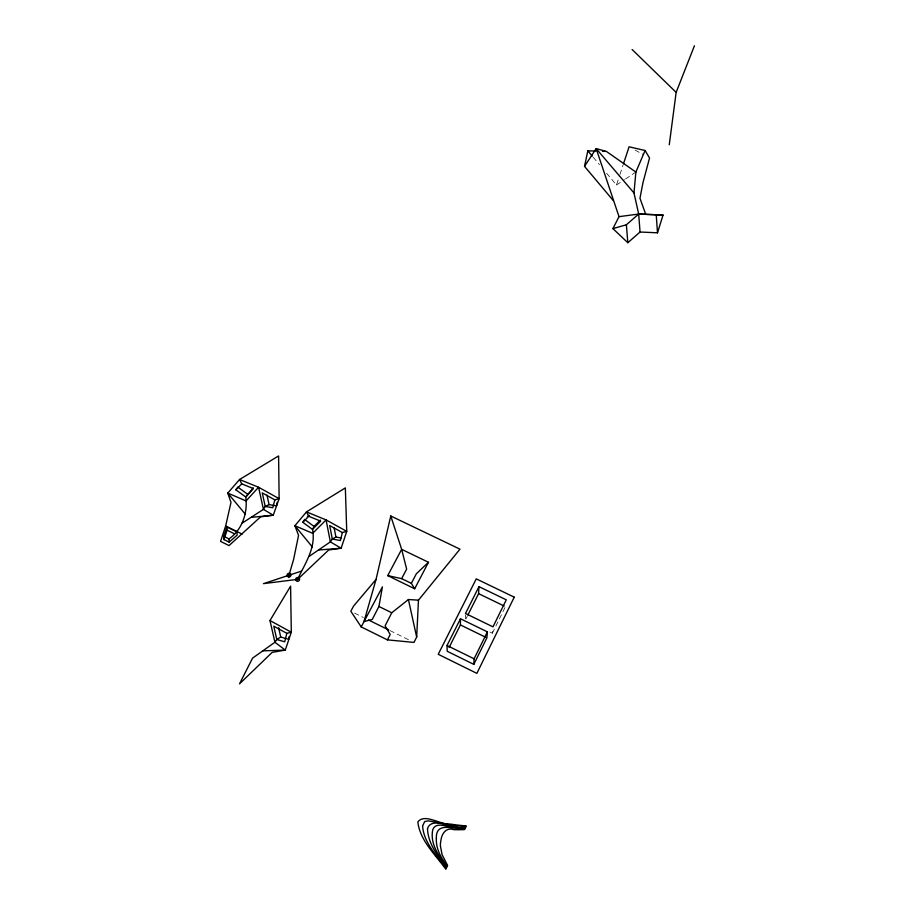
<?xml version="1.0" encoding="UTF-8"?>
<svg xmlns="http://www.w3.org/2000/svg" width="915" height="915" viewBox="0 0 915 915"><rect width="100%" height="100%" fill="white"/><g stroke="black" fill="none" stroke-linecap="round" stroke-linejoin="round"><path stroke-width="0.69" stroke-dasharray="4.58 3.43" d="M465.38 618.746L465.46 614.788M489.891 632.025L492.35 633.214L492.853 628.125M606.622 173.244L616.47 184.99L619.524 175.772M619.958 174.456L623.001 165.249M492.35 633.214L505.423 606.622M465.975 618.803L467.245 616.287M616.47 184.99L624.465 179.672M625.608 178.917L635.879 172.077M354.597 613.119L363.438 617.488M389.973 630.572L410.183 640.534M635.101 150.106L643.519 154.715M593.206 157.231L599.462 164.7"/><path stroke-width="1.37" d="M449.082 647.5L460.417 624.922L460.474 618.757L487.386 631.876L486.883 637.846L473.821 664.37L447.195 651.263L447.023 645.498L460.474 618.757M301.252 571.189L263.486 583.633L297.638 579.355C304.947 563.377 316.224 548.039 312.518 529.408L314.051 526.434L320.387 520.04M229.162 542.126L237.145 535.115L236.985 531.889L226.886 526.937L223.775 536.362L223.981 539.576L229.162 542.126L228.979 538.912C242.258 529.705 247.965 512.652 245.746 496.994L253.283 487.901M416.68 637.115L418.464 600.16L459.971 549.16L390.762 515.991L376.031 579.458L364.021 621.571L372.233 619.478L378.924 606.473L382.436 586.847L361.196 626.912L387.4 639.871L413.969 642.41L416.68 637.115L408.41 599.531L418.464 600.16M473.821 664.37L474.107 658.811L487.386 631.876M467.874 615.029L478.591 593.652L478.968 586.652L506.281 599.828L492.979 626.855L465.495 613.473L478.968 586.652M635.879 172.077L606.439 151.455L596.157 148.607L619.02 216.661L612.924 228.601L627.827 242.727L640.054 232.01L638.681 214.053L633.981 192.951L635.879 172.077L645.086 150.495L629.085 146.812L623.435 163.934M669.265 144.753L676.139 92.381L694.439 45.75M289.026 636.771L288.614 639.322L280.722 637.034L276.788 639.494L274.912 642.25L252.551 658.16L239.524 683.86L272.178 652.372L285.274 650.096L291.313 632.219L290.593 586.172L269.982 620.53L274.912 642.25L285.274 650.096L262.616 650.851M277.176 502.335L276.57 505.869L269.056 504.611L265.213 506.441L263.428 509.369L241.789 523.38M613.325 200.614L584.525 166.358L587.83 150.815L595.802 151.089M225.639 526.022L230.992 502.415L227.766 493.094L239.547 479.517L278.595 455.945L279.132 498.664L273.253 515.202L260.603 516.849L229.047 545.569L220.561 541.394L225.639 526.022L242.086 534.086M289.014 575.1L293.635 559.351L298.553 535.332L294.893 525.725L306.479 511.897L345.344 487.889L346.739 531.363L342.347 532.553L340.38 540.536L332.305 539.015L330.361 541.897L309.213 556.354M286.853 633.34L284.691 641.815L276.788 639.494L273.779 626.192L286.853 633.34L291.313 632.219L269.982 620.53M274.843 499.876L272.739 507.722L265.213 506.441L262.25 492.888L274.843 499.876L279.132 498.664L258.579 487.26L239.547 479.517L241.754 483.852L253.398 488.599L245.746 496.994L235.841 489.822L237.077 487.958M640.054 232.01L657.496 232.81L663.043 215.059L638.681 214.053L619.02 216.661M223.981 539.576L227.08 530.174L226.886 526.937M408.41 599.531L391.769 612.764L385.101 625.814L390.202 634.495L387.4 639.871M428.472 562.279L414.689 588.757L411.35 583.347L416.325 573.808L428.472 562.279L401.662 549.343L390.762 515.991M387.72 575.626L401.651 578.635L406.649 569.119L401.662 549.343L387.72 575.626L414.689 588.757M297.638 579.355L328.679 549.995L341.146 548.211L346.739 531.363L326.083 519.892L306.479 511.897L308.698 516.266L320.696 521.173L312.518 529.408L302.854 522.339L303.917 520.372M584.525 166.358L596.157 148.607L633.981 192.951M376.031 579.458L353.59 606.05L350.811 611.254L361.196 626.912M302.854 522.339L308.698 516.266M235.841 489.822L241.754 483.852M612.924 228.601L626.386 224.77L638.681 214.053L663.043 215.059M307.314 516.929L309.236 515.305M341.284 538.043L335.908 537.036L332.305 539.015L329.697 525.53L342.347 532.553M251.556 517.33L273.253 515.202L263.428 509.369L258.579 487.26L246.055 500.928L227.766 493.094L245.472 514.367M318.569 550.006L341.146 548.211L330.361 541.897L326.083 519.892L312.701 533.319L294.893 525.725L312.37 546.987M602.459 151.318L605.112 151.41M478.591 593.652L504.154 606.005M401.651 578.635L411.35 583.347M460.417 624.922L485.625 637.229M227.08 530.174L234.629 533.88M378.924 606.473L391.769 612.764M447.023 645.498L474.107 658.811M223.775 536.362L228.979 538.912M368.493 619.981L388.703 629.943M237.694 487.032L247.553 494.18M304.443 519.377L314.051 526.434M632.128 49.513L676.139 92.381M587.83 150.815L592.302 156.156M645.086 150.495L649.536 158.009L642.982 182.645L639.974 198.235L645.693 214.27M278.64 627.747L280.722 637.034M267.008 495.152L269.056 504.611M334.101 527.623L335.908 537.036M626.386 224.77L627.827 242.727M656.238 214.853L657.496 232.81M422.57 825.971C423.794 842.669 436.718 855.685 446.211 868.495L445.845 869.25C435.38 854.656 419.974 840.576 417.835 821.956C424.674 812.737 441.156 825.456 450.763 824.106A169.172 168.692 7.3 0 0 466.353 825.902L466.01 826.645L455.476 825.639L428.334 820.869L424.72 821.533L422.57 825.971M427.511 828.578C427.888 843.573 438.01 856.223 446.566 867.752L446.92 866.997C438.948 856.554 429.741 843.516 432.784 829.653C436.158 820.961 447.515 827.606 454.092 827.126A178.208 177.373 0.9 0 0 465.312 828.109L465.655 827.377C455.636 830.934 431.983 815.093 427.511 828.578M436.352 838.38C435.746 848.731 441.247 858.259 447.275 866.242L447.629 865.487L442.071 854.656L440.401 845.895A22.578 21.503 -86.1 0 1 440.893 840.53C441.693 833.657 446.177 826.943 453.954 829.676A142.214 141.139 -68.8 0 0 461.377 829.699L464.614 829.585L464.957 828.841C454.766 830.145 435.723 820.435 436.352 838.38M514.241 597.163L476.875 673.36L438.228 654.294L476.257 578.863L514.241 597.163M288.923 577.01A1.99 1.876 -29.9 0 0 290.753 574.14A1.99 1.876 -29.9 0 0 287.356 574.163A1.99 1.876 -29.9 0 0 288.923 577.01M297.558 581.265A1.99 1.887 -30 0 0 299.377 578.394A1.99 1.887 -30 0 0 295.991 578.417A1.99 1.887 -30 0 0 297.558 581.265"/></g></svg>
